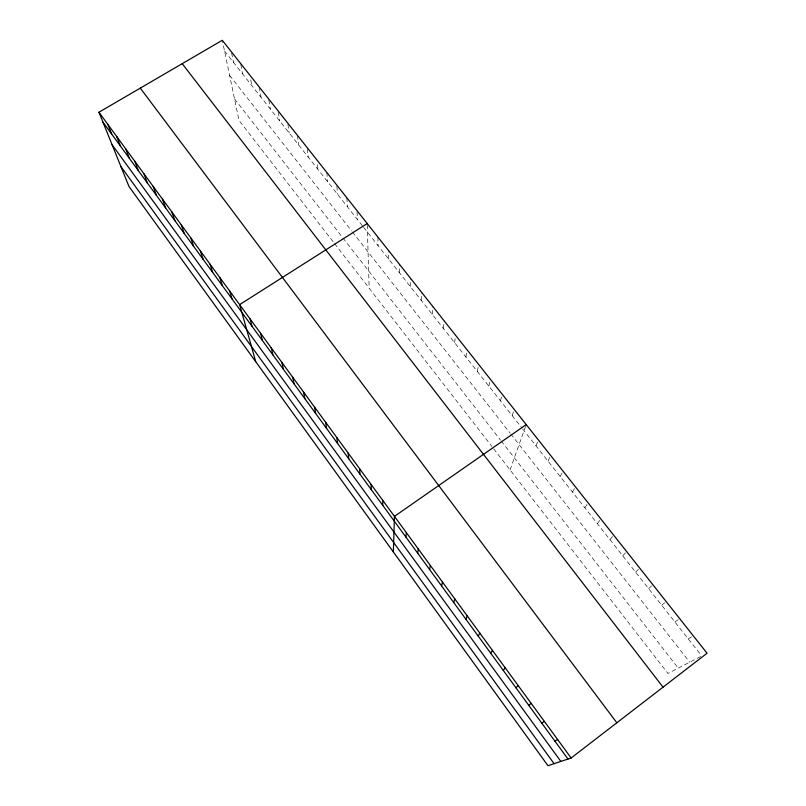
<?xml version="1.0" encoding="UTF-8"?>
<svg xmlns="http://www.w3.org/2000/svg" width="806" height="806" viewBox="0 0 806 806"><rect width="100%" height="100%" fill="white"/><g stroke="black" fill="none" stroke-linecap="round" stroke-linejoin="round"><path stroke-width="0.6" stroke-dasharray="4.03 3.02" d="M388.694 259.109L388.744 250.767M399.433 272.73L399.655 264.559M410.274 286.473L410.657 278.473M421.206 300.336L421.75 292.507M432.238 314.31L432.943 306.663M443.36 328.415L444.247 320.939M454.584 342.641L455.642 335.356M465.898 356.998L467.137 349.895M477.323 371.475L478.744 364.564M488.849 386.084L490.451 379.364M500.476 400.824L502.269 394.305M512.203 415.695L514.188 409.377M510.047 469.888L525.855 425.608M535.98 445.839L538.368 439.945M548.04 461.123L550.619 455.44M560.2 476.548L562.991 471.087M572.482 492.103L575.474 486.864M584.864 507.81L588.078 502.803M597.367 523.668L600.792 518.883M609.991 539.667L613.638 535.124M622.726 555.818L626.605 551.516M635.591 572.119L639.692 568.059M648.568 588.571L652.9 584.763M661.676 605.185L666.24 601.639M674.904 621.96L679.71 618.665M688.253 638.886L693.311 635.863M700.716 656.517L667.932 673.473L492.698 447.511M224.511 50.98L362.821 226.315M363.597 227.302L521.825 427.885M522.56 428.822L700.988 655.036M229.609 75.351L351.638 231M352.383 231.947L509.976 432.943M510.732 433.91L689.724 662.2M234.526 98.906L342.147 236.964M342.913 237.951L500.466 440.056M501.191 440.993L678.259 668.134M333.059 241.659L239.009 120.386L222.537 41.489M334.54 243.573L491.952 446.544M231.654 53.015L233.528 62.405M240.843 64.641L242.616 73.92M250.726 79.794L251.774 85.527M259.25 87.038L260.993 97.224M268.851 100.065L270.302 109.022M278.362 112.205L279.672 120.9M287.923 124.295L289.122 132.879M297.404 135.277L298.643 144.949M307.267 148.778L308.235 157.12M317.433 164.686L317.917 169.381M326.833 172.494L327.669 181.743M336.888 186.236L337.502 194.206M346.862 197.813L347.406 206.779M357.048 211.726L357.401 219.444M367.254 224.783L369.148 288.205M377.933 237.095L378.034 245.608"/><path stroke-width="1.21" d="M393.358 551.969L394.456 516.374L526.217 424.591M405.962 537.149L406.305 532.575M417.73 553.259L418.264 548.926M429.608 569.52L430.333 565.429M441.587 585.942L442.514 582.093M453.687 602.515L454.826 598.929M465.908 619.24L467.248 615.915M478.24 636.135L479.792 633.073M490.683 653.182L492.456 650.392M503.256 670.401L505.251 667.892M515.951 687.79L518.167 685.553M528.766 705.341L531.214 703.396M571.142 758.003L707.053 653.233L222.285 40.3L98.947 112.236L128.96 186.458L547.969 765.7L571.142 758.003L98.947 112.236M367.214 223.544L239.634 304.638L255.754 361.733M541.713 723.073L544.393 721.42M554.78 740.966L557.702 739.616M182.216 63.674L663.036 687.165M140.284 88.126L616.842 722.77M102.956 122.149L567.988 759.051M112.105 144.768L560.855 761.418M120.93 166.58L554.075 763.675M107.803 124.336L111.702 134.118M116.729 136.546L120.517 146.188M125.726 148.848L129.403 158.359M134.793 161.25L138.35 170.62M143.931 173.753L147.377 182.982M153.15 186.357L156.475 195.445M162.449 199.072L165.653 208.008M171.819 211.887L174.902 220.683M181.259 224.803L184.221 233.448M190.79 237.83L193.621 246.324M200.392 250.968L203.102 259.3M210.084 264.217L212.653 272.388M219.847 277.576L222.285 285.586M229.7 291.047L232.007 298.885M250.051 318.884L252.077 326.38M260.57 333.271L262.444 340.575M271.179 347.769L272.902 354.892M281.878 362.408L283.45 369.339M292.679 377.178L294.089 383.918M303.58 392.089L304.829 398.627M314.582 407.131L315.66 413.468M325.674 422.304L326.591 428.439M336.878 437.618L337.623 443.542M348.182 453.083L348.756 458.795M359.587 468.689L359.99 474.18M371.103 484.436L371.324 489.705M382.729 500.325L382.769 505.372"/></g></svg>
